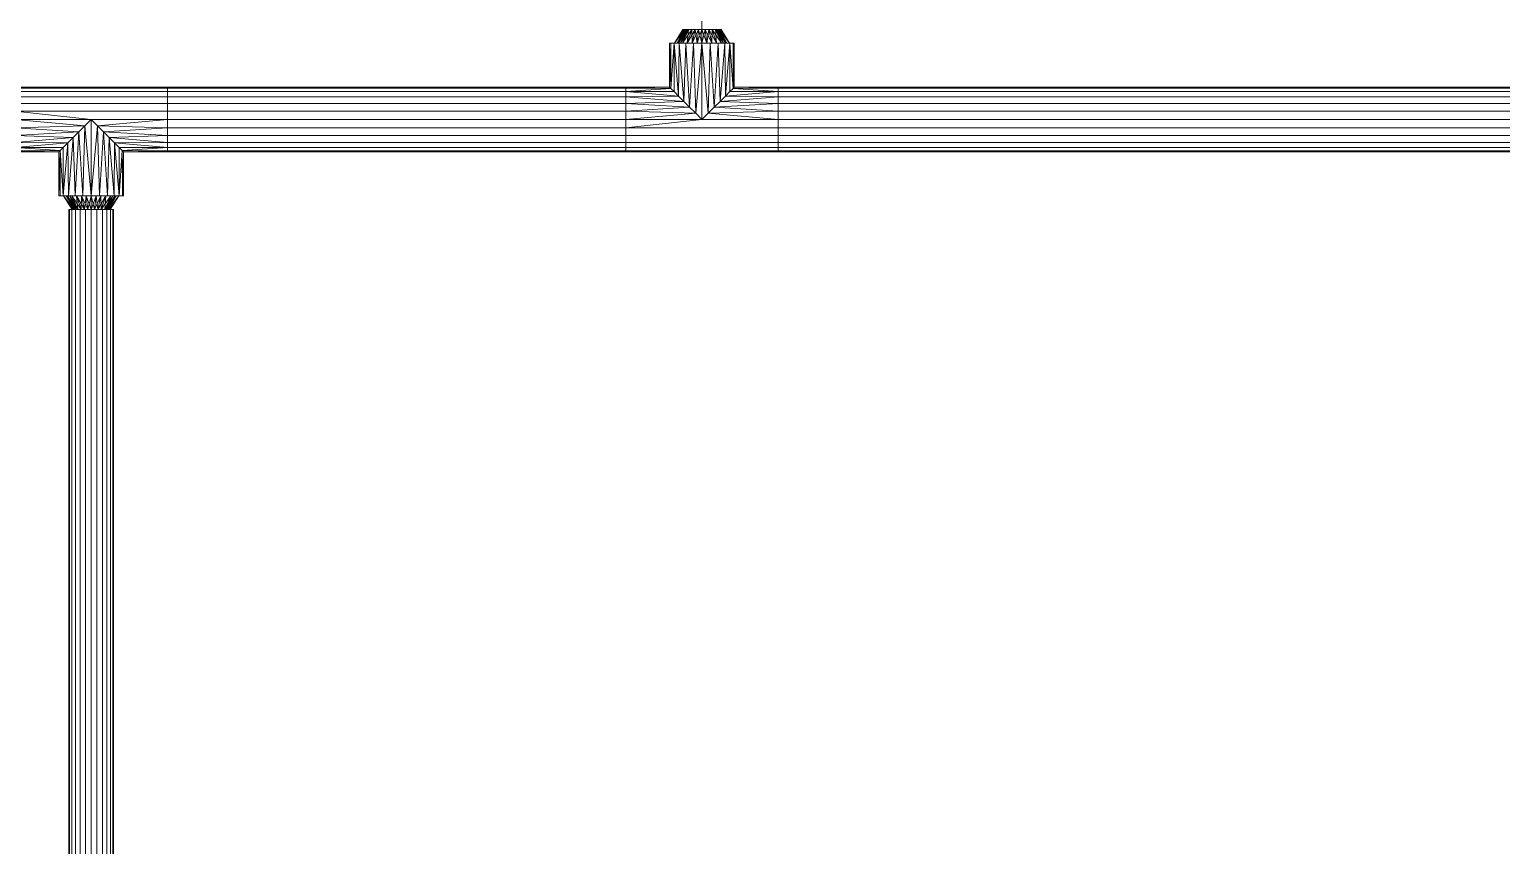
# Model space of a CAD drawing. Header units: inches. Extents: x -3326 to -59, y 8 to 1043.
# Drawn here: x -3154.24 to -3110.9, y 451.3 to 475.31 of the extents above; entities that cross this region are included whole.
import ezdxf

# ---------------------------------------------------------------- set-up
doc = ezdxf.new("R2010")
doc.units = ezdxf.units.IN
doc.header["$MEASUREMENT"] = 0
doc.layers.add('F-SPRN', color=10, linetype='Continuous', lineweight=9)
doc.layers.add('P-PIPE', color=10, linetype='Continuous', lineweight=9)

# ---------------------------------------------------------------- blocks, each defined once
blk = doc.blocks.new('Tee - Welded - Generic - Standard-1125979-05 - Fourth Level')
at = {"layer": 'P-PIPE'}
mesh = blk.add_polyface(dxfattribs=at)
corners = [(-2.244, -0.951), (-2.244, -0.918, 0.246), (-2.244, -0.823, 0.475), (-2.244, -0.672, 0.672), (-2.244, -0.475, 0.823), (-2.244, -0.246, 0.918), (-2.244, 0, 0.951), (-2.244, 0.246, 0.918), (-2.244, 0.475, 0.823), (-2.244, 0.672, 0.672), (-2.244, 0.823, 0.475), (-2.244, 0.918, 0.246), (-2.244, 0.951), (-2.244, 0.918, -0.246), (-2.244, 0.823, -0.475), (-2.244, 0.672, -0.672), (-2.244, 0.475, -0.823), (-2.244, 0.246, -0.918), (-2.244, 0, -0.951), (-2.244, -0.246, -0.918), (-2.244, -0.475, -0.823), (-2.244, -0.672, -0.672), (-2.244, -0.823, -0.475), (-2.244, -0.918, -0.246)]
mesh.append_faces([[corners[k] for k in face] for face in [(10, 0, 7, 9)]], dxfattribs={"vtx0": -1, "vtx1": -1, "vtx2": -1})
mesh.append_faces([[corners[k] for k in face] for face in [(13, 21, 0, 10)]], dxfattribs={"vtx0": -1, "vtx1": -1, "vtx2": -1, "vtx3": -1})
mesh.append_faces([[corners[k] for k in face] for face in [(13, 16, 20, 21), (5, 7, 0, 1)]], dxfattribs={"vtx0": -1, "vtx1": -1, "vtx3": -1})
mesh.append_faces([[corners[k] for k in face] for face in [(4, 5, 3)]], dxfattribs={"vtx1": -1})
mesh.append_faces([[corners[k] for k in face] for face in [(18, 19, 20), (22, 23, 0, 21), (7, 8, 9), (5, 6, 7)]], dxfattribs={"vtx2": -1})
mesh.append_faces([[corners[k] for k in face] for face in [(16, 17, 18, 20), (1, 2, 3, 5)]], dxfattribs={"vtx2": -1, "vtx3": -1})
mesh.append_faces([[corners[k] for k in face] for face in [(13, 14, 15, 16), (10, 11, 12, 13)]], dxfattribs={"vtx3": -1})
mesh = blk.add_polyface(dxfattribs=at)
corners = [(-2.244, 0.951), (-2.244, 0.918, 0.246), (-2.244, 0.823, 0.475), (-2.244, 0.672, 0.672), (-2.244, 0.475, 0.823), (-2.244, 0.246, 0.918), (-2.244, 0, 0.951), (-2.244, -0.246, 0.918), (-2.244, -0.475, 0.823), (-2.244, -0.672, 0.672), (-2.244, -0.823, 0.475), (-2.244, -0.918, 0.246), (-2.244, -0.951), (-0.951, -0.951), (-0.916, -0.916, 0.254), (-0.823, -0.823, 0.476), (-0.69, -0.69, 0.654), (-0.533, -0.533, 0.787), (-0.362, -0.362, 0.879), (-0.183, -0.183, 0.933), (0, 0, 0.951), (0.183, -0.183, 0.933), (0.362, -0.362, 0.879), (0.533, -0.533, 0.787), (0.69, -0.69, 0.654), (0.823, -0.823, 0.476), (0.916, -0.916, 0.254), (0.951, -0.951), (2.244, -0.951), (2.244, -0.918, 0.246), (2.244, -0.823, 0.475), (2.244, -0.672, 0.672), (2.244, -0.475, 0.823), (2.244, -0.246, 0.918), (2.244, 0, 0.951), (2.244, 0.246, 0.918), (2.244, 0.475, 0.823), (2.244, 0.672, 0.672), (2.244, 0.823, 0.475), (2.244, 0.918, 0.246), (2.244, 0.951)]
mesh.append_faces([[corners[k] for k in face] for face in [(13, 11, 12)]], dxfattribs={"vtx0": -1})
mesh.append_faces([[corners[k] for k in face] for face in [(27, 29, 26), (25, 30, 24), (11, 14, 10), (9, 17, 8), (16, 10, 15), (23, 32, 22), (21, 34, 20), (22, 33, 21), (33, 22, 32), (19, 7, 18), (7, 19, 6)]], dxfattribs={"vtx0": -1, "vtx1": -1})
mesh.append_faces([[corners[k] for k in face] for face in [(30, 25, 26), (24, 30, 31), (8, 17, 18), (21, 33, 34), (18, 7, 8), (20, 5, 6)]], dxfattribs={"vtx0": -1, "vtx2": -1})
mesh.append_faces([[corners[k] for k in face] for face in [(20, 34, 35, 5)]], dxfattribs={"vtx0": -1, "vtx2": -1, "vtx3": -1})
mesh.append_faces([[corners[k] for k in face] for face in [(28, 29, 27)]], dxfattribs={"vtx1": -1})
mesh.append_faces([[corners[k] for k in face] for face in [(29, 30, 26), (31, 32, 23), (23, 24, 31), (13, 14, 11), (14, 15, 10), (16, 17, 9), (9, 10, 16), (19, 20, 6)]], dxfattribs={"vtx1": -1, "vtx2": -1})
mesh.append_faces([[corners[k] for k in face] for face in [(38, 39, 1, 2), (36, 37, 3, 4), (37, 38, 2, 3), (35, 36, 4, 5)]], dxfattribs={"vtx1": -1, "vtx3": -1})
mesh.append_faces([[corners[k] for k in face] for face in [(39, 40, 0, 1)]], dxfattribs={"vtx3": -1})
mesh = blk.add_polyface(dxfattribs=at)
corners = [(-2.244, -0.951), (-2.244, -0.918, -0.246), (-2.244, -0.823, -0.475), (-2.244, -0.672, -0.672), (-2.244, -0.475, -0.823), (-2.244, -0.246, -0.918), (-2.244, 0, -0.951), (-2.244, 0.246, -0.918), (-2.244, 0.475, -0.823), (-2.244, 0.672, -0.672), (-2.244, 0.823, -0.475), (-2.244, 0.918, -0.246), (-2.244, 0.951), (2.244, 0.951), (2.244, 0.918, -0.246), (2.244, 0.823, -0.475), (2.244, 0.672, -0.672), (2.244, 0.475, -0.823), (2.244, 0.246, -0.918), (2.244, 0, -0.951), (2.244, -0.246, -0.918), (2.244, -0.475, -0.823), (2.244, -0.672, -0.672), (2.244, -0.823, -0.475), (2.244, -0.918, -0.246), (2.244, -0.951), (0.951, -0.951), (0.916, -0.916, -0.254), (0.823, -0.823, -0.476), (0.69, -0.69, -0.654), (0.533, -0.533, -0.787), (0.362, -0.362, -0.879), (0.183, -0.183, -0.933), (0, 0, -0.951), (-0.183, -0.183, -0.933), (-0.362, -0.362, -0.879), (-0.533, -0.533, -0.787), (-0.69, -0.69, -0.654), (-0.823, -0.823, -0.476), (-0.916, -0.916, -0.254), (-0.951, -0.951)]
mesh.append_faces([[corners[k] for k in face] for face in [(1, 40, 0)]], dxfattribs={"vtx0": -1})
mesh.append_faces([[corners[k] for k in face] for face in [(33, 19, 32), (6, 34, 5), (32, 20, 31), (24, 27, 23), (27, 24, 26), (36, 4, 35), (3, 37, 2), (38, 2, 37), (21, 31, 20)]], dxfattribs={"vtx0": -1, "vtx1": -1})
mesh.append_faces([[corners[k] for k in face] for face in [(35, 4, 5), (6, 33, 34), (23, 28, 29), (29, 22, 23), (21, 30, 31), (23, 27, 28), (36, 3, 4), (3, 36, 37), (39, 1, 2)]], dxfattribs={"vtx0": -1, "vtx2": -1})
mesh.append_faces([[corners[k] for k in face] for face in [(19, 20, 32), (34, 35, 5), (6, 7, 33), (21, 22, 30), (29, 30, 22), (39, 40, 1), (38, 39, 2)]], dxfattribs={"vtx1": -1, "vtx2": -1})
mesh.append_faces([[corners[k] for k in face] for face in [(18, 19, 33, 7)]], dxfattribs={"vtx1": -1, "vtx2": -1, "vtx3": -1})
mesh.append_faces([[corners[k] for k in face] for face in [(15, 16, 9, 10), (14, 15, 10, 11), (16, 17, 8, 9), (17, 18, 7, 8)]], dxfattribs={"vtx1": -1, "vtx3": -1})
mesh.append_faces([[corners[k] for k in face] for face in [(12, 13, 14, 11), (24, 25, 26)]], dxfattribs={"vtx2": -1})
mesh = blk.add_polyface(dxfattribs=at)
corners = [(2.244, -0.951), (2.244, -0.918, -0.246), (2.244, -0.823, -0.475), (2.244, -0.672, -0.672), (2.244, -0.475, -0.823), (2.244, -0.246, -0.918), (2.244, 0, -0.951), (2.244, 0.246, -0.918), (2.244, 0.475, -0.823), (2.244, 0.672, -0.672), (2.244, 0.823, -0.475), (2.244, 0.918, -0.246), (2.244, 0.951), (2.244, 0.918, 0.246), (2.244, 0.823, 0.475), (2.244, 0.672, 0.672), (2.244, 0.475, 0.823), (2.244, 0.246, 0.918), (2.244, 0, 0.951), (2.244, -0.246, 0.918), (2.244, -0.475, 0.823), (2.244, -0.672, 0.672), (2.244, -0.823, 0.475), (2.244, -0.918, 0.246)]
mesh.append_faces([[corners[k] for k in face] for face in [(21, 19, 20)]], dxfattribs={"vtx0": -1})
mesh.append_faces([[corners[k] for k in face] for face in [(19, 23, 17, 18)]], dxfattribs={"vtx0": -1, "vtx1": -1})
mesh.append_faces([[corners[k] for k in face] for face in [(4, 8, 11, 3), (0, 3, 11, 23)]], dxfattribs={"vtx0": -1, "vtx1": -1, "vtx2": -1})
mesh.append_faces([[corners[k] for k in face] for face in [(11, 14, 17, 23)]], dxfattribs={"vtx0": -1, "vtx1": -1, "vtx2": -1, "vtx3": -1})
mesh.append_faces([[corners[k] for k in face] for face in [(9, 10, 11, 8), (4, 5, 6), (12, 13, 14, 11), (15, 16, 17, 14)]], dxfattribs={"vtx2": -1})
mesh.append_faces([[corners[k] for k in face] for face in [(6, 7, 8, 4), (21, 22, 23, 19)]], dxfattribs={"vtx2": -1, "vtx3": -1})
mesh.append_faces([[corners[k] for k in face] for face in [(0, 1, 2, 3)]], dxfattribs={"vtx3": -1})
mesh = blk.add_polyface(dxfattribs=at)
corners = [(-0.951, -2.244), (-0.918, -2.244, 0.246), (-0.823, -2.244, 0.475), (-0.672, -2.244, 0.672), (-0.475, -2.244, 0.823), (-0.246, -2.244, 0.918), (0, -2.244, 0.951), (0.246, -2.244, 0.918), (0.475, -2.244, 0.823), (0.672, -2.244, 0.672), (0.823, -2.244, 0.475), (0.918, -2.244, 0.246), (0.951, -2.244), (0.951, -0.951), (0.916, -0.916, 0.254), (0.823, -0.823, 0.476), (0.69, -0.69, 0.654), (0.533, -0.533, 0.787), (0.362, -0.362, 0.879), (0.183, -0.183, 0.933), (0, 0, 0.951), (-0.183, -0.183, 0.933), (-0.362, -0.362, 0.879), (-0.533, -0.533, 0.787), (-0.69, -0.69, 0.654), (-0.823, -0.823, 0.476), (-0.916, -0.916, 0.254), (-0.951, -0.951)]
mesh.append_faces([[corners[k] for k in face] for face in [(13, 11, 12)]], dxfattribs={"vtx0": -1})
mesh.append_faces([[corners[k] for k in face] for face in [(22, 5, 21), (24, 3, 23), (8, 18, 7), (17, 9, 16)]], dxfattribs={"vtx0": -1, "vtx1": -1})
mesh.append_faces([[corners[k] for k in face] for face in [(24, 2, 3), (26, 1, 2), (22, 4, 5), (6, 20, 21), (21, 5, 6), (19, 6, 7), (16, 9, 10), (17, 8, 9), (6, 19, 20)]], dxfattribs={"vtx0": -1, "vtx2": -1})
mesh.append_faces([[corners[k] for k in face] for face in [(26, 27, 1), (3, 4, 23), (25, 26, 2), (24, 25, 2), (22, 23, 4), (10, 11, 14), (18, 19, 7), (17, 18, 8), (13, 14, 11), (15, 16, 10), (14, 15, 10)]], dxfattribs={"vtx1": -1, "vtx2": -1})
mesh.append_faces([[corners[k] for k in face] for face in [(27, 0, 1)]], dxfattribs={"vtx2": -1})
mesh = blk.add_polyface(dxfattribs=at)
corners = [(0.951, -2.244), (0.918, -2.244, -0.246), (0.823, -2.244, -0.475), (0.672, -2.244, -0.672), (0.475, -2.244, -0.823), (0.246, -2.244, -0.918), (0, -2.244, -0.951), (-0.246, -2.244, -0.918), (-0.475, -2.244, -0.823), (-0.672, -2.244, -0.672), (-0.823, -2.244, -0.475), (-0.918, -2.244, -0.246), (-0.951, -2.244), (-0.951, -0.951), (-0.916, -0.916, -0.254), (-0.823, -0.823, -0.476), (-0.69, -0.69, -0.654), (-0.533, -0.533, -0.787), (-0.362, -0.362, -0.879), (-0.183, -0.183, -0.933), (0, 0, -0.951), (0.183, -0.183, -0.933), (0.362, -0.362, -0.879), (0.533, -0.533, -0.787), (0.69, -0.69, -0.654), (0.823, -0.823, -0.476), (0.916, -0.916, -0.254), (0.951, -0.951)]
mesh.append_faces([[corners[k] for k in face] for face in [(13, 11, 12)]], dxfattribs={"vtx0": -1})
mesh.append_faces([[corners[k] for k in face] for face in [(22, 5, 21), (24, 3, 23), (8, 18, 7), (17, 9, 16)]], dxfattribs={"vtx0": -1, "vtx1": -1})
mesh.append_faces([[corners[k] for k in face] for face in [(24, 2, 3), (26, 1, 2), (22, 4, 5), (6, 20, 21), (21, 5, 6), (19, 6, 7), (16, 9, 10), (17, 8, 9), (6, 19, 20)]], dxfattribs={"vtx0": -1, "vtx2": -1})
mesh.append_faces([[corners[k] for k in face] for face in [(0, 1, 27)]], dxfattribs={"vtx1": -1})
mesh.append_faces([[corners[k] for k in face] for face in [(26, 27, 1), (3, 4, 23), (25, 26, 2), (24, 25, 2), (22, 23, 4), (10, 11, 14), (18, 19, 7), (17, 18, 8), (13, 14, 11), (15, 16, 10), (14, 15, 10)]], dxfattribs={"vtx1": -1, "vtx2": -1})
mesh = blk.add_polyface(dxfattribs=at)
corners = [(-0.951, -2.244), (-0.918, -2.244, -0.246), (-0.823, -2.244, -0.475), (-0.672, -2.244, -0.672), (-0.475, -2.244, -0.823), (-0.246, -2.244, -0.918), (0, -2.244, -0.951), (0.246, -2.244, -0.918), (0.475, -2.244, -0.823), (0.672, -2.244, -0.672), (0.823, -2.244, -0.475), (0.918, -2.244, -0.246), (0.951, -2.244), (0.918, -2.244, 0.246), (0.823, -2.244, 0.475), (0.672, -2.244, 0.672), (0.475, -2.244, 0.823), (0.246, -2.244, 0.918), (0, -2.244, 0.951), (-0.246, -2.244, 0.918), (-0.475, -2.244, 0.823), (-0.672, -2.244, 0.672), (-0.823, -2.244, 0.475), (-0.918, -2.244, 0.246)]
mesh.append_faces([[corners[k] for k in face] for face in [(6, 4, 5), (21, 19, 20)]], dxfattribs={"vtx0": -1})
mesh.append_faces([[corners[k] for k in face] for face in [(23, 6, 11, 14), (23, 14, 17, 19)]], dxfattribs={"vtx0": -1, "vtx1": -1, "vtx2": -1, "vtx3": -1})
mesh.append_faces([[corners[k] for k in face] for face in [(6, 23, 3, 4)]], dxfattribs={"vtx0": -1, "vtx1": -1, "vtx3": -1})
mesh.append_faces([[corners[k] for k in face] for face in [(3, 23, 0)]], dxfattribs={"vtx0": -1, "vtx2": -1})
mesh.append_faces([[corners[k] for k in face] for face in [(16, 17, 14, 15)]], dxfattribs={"vtx1": -1})
mesh.append_faces([[corners[k] for k in face] for face in [(12, 13, 14, 11), (17, 18, 19)]], dxfattribs={"vtx2": -1})
mesh.append_faces([[corners[k] for k in face] for face in [(9, 10, 11, 6), (21, 22, 23, 19)]], dxfattribs={"vtx2": -1, "vtx3": -1})
mesh.append_faces([[corners[k] for k in face] for face in [(6, 7, 8, 9), (0, 1, 2, 3)]], dxfattribs={"vtx3": -1})
blk = doc.blocks.new('Transition - Generic - Plumbing-CW-1022941-05 - Fourth Level')
at = {"layer": 'P-PIPE'}
mesh = blk.add_polyface(dxfattribs=at)
corners = [(0, -0.813), (0, -0.575, 0.575), (0, 0, 0.813), (0, 0.575, 0.575), (0, 0.813), (0, 0.575, -0.575), (0, 0, -0.813), (0, -0.575, -0.575)]
mesh.append_faces([[corners[k] for k in face] for face in [(5, 3, 4)]], dxfattribs={"vtx0": -1})
mesh.append_faces([[corners[k] for k in face] for face in [(0, 3, 5, 6)]], dxfattribs={"vtx0": -1, "vtx1": -1, "vtx3": -1})
mesh.append_faces([[corners[k] for k in face] for face in [(2, 3, 0, 1), (7, 0, 6)]], dxfattribs={"vtx1": -1})
mesh = blk.add_polyface(dxfattribs=at)
corners = [(0, -0.813), (0, -0.575, -0.575), (0, 0, -0.813), (0, 0.575, -0.575), (0, 0.813), (0.406, 0.562), (0.406, 0.398, -0.398), (0.406, 0, -0.562), (0.406, -0.398, -0.398), (0.406, -0.562), (0.406, 0.452, -0.266), (0, 0.694, -0.287), (0, 0.733, -0.192), (0, 0.287, -0.694), (0.406, 0.199, -0.48), (0.406, 0.099, -0.521), (0.406, -0.48, -0.199), (0, -0.694, -0.287), (0, -0.634, -0.431), (0.406, -0.199, -0.48), (0, -0.287, -0.694), (0, -0.144, -0.753), (0, 0.634, -0.431), (0.406, 0.507, -0.133), (0, 0.431, -0.634), (0.406, 0.298, -0.439), (0, 0.144, -0.753), (0, -0.733, -0.192), (0.406, -0.521, -0.099), (0.406, -0.439, -0.298), (0, -0.431, -0.634), (0.406, -0.298, -0.439), (0.406, -0.099, -0.521)]
mesh.append_faces([[corners[k] for k in face] for face in [(23, 4, 5)]], dxfattribs={"vtx0": -1})
mesh.append_faces([[corners[k] for k in face] for face in [(4, 23, 12), (14, 24, 25), (6, 22, 10), (13, 15, 26), (29, 1, 8), (16, 18, 29), (1, 29, 18), (19, 21, 32), (7, 26, 15), (2, 32, 21), (22, 6, 3), (10, 11, 23), (3, 25, 24), (15, 13, 14), (18, 16, 17), (20, 31, 30), (21, 19, 20)]], dxfattribs={"vtx0": -1, "vtx1": -1})
mesh.append_faces([[corners[k] for k in face] for face in [(14, 13, 24), (7, 2, 26), (3, 6, 25), (23, 11, 12), (2, 7, 32), (27, 16, 28), (8, 1, 30)]], dxfattribs={"vtx0": -1, "vtx2": -1})
mesh.append_faces([[corners[k] for k in face] for face in [(9, 0, 28)]], dxfattribs={"vtx1": -1})
mesh.append_faces([[corners[k] for k in face] for face in [(27, 17, 16), (19, 31, 20), (31, 8, 30), (22, 11, 10), (0, 27, 28)]], dxfattribs={"vtx1": -1, "vtx2": -1})
mesh = blk.add_polyface(dxfattribs=at)
corners = [(0, 0.813), (0, 0.575, 0.575), (0, 0, 0.813), (0, -0.575, 0.575), (0, -0.813), (0.406, -0.562), (0.406, -0.398, 0.398), (0.406, 0, 0.562), (0.406, 0.398, 0.398), (0.406, 0.562), (0.406, -0.452, 0.266), (0, -0.694, 0.287), (0, -0.733, 0.192), (0, -0.287, 0.694), (0.406, -0.199, 0.48), (0.406, -0.099, 0.521), (0.406, 0.48, 0.199), (0, 0.694, 0.287), (0, 0.634, 0.431), (0.406, 0.199, 0.48), (0, 0.287, 0.694), (0, 0.144, 0.753), (0, -0.634, 0.431), (0.406, -0.507, 0.133), (0, -0.431, 0.634), (0.406, -0.298, 0.439), (0, -0.144, 0.753), (0, 0.733, 0.192), (0.406, 0.521, 0.099), (0.406, 0.439, 0.298), (0, 0.431, 0.634), (0.406, 0.298, 0.439), (0.406, 0.099, 0.521)]
mesh.append_faces([[corners[k] for k in face] for face in [(23, 4, 5)]], dxfattribs={"vtx0": -1})
mesh.append_faces([[corners[k] for k in face] for face in [(4, 23, 12), (14, 24, 25), (6, 22, 10), (13, 15, 26), (29, 1, 8), (16, 18, 29), (1, 29, 18), (19, 21, 32), (7, 26, 15), (2, 32, 21), (22, 6, 3), (10, 11, 23), (3, 25, 24), (15, 13, 14), (18, 16, 17), (20, 31, 30), (21, 19, 20)]], dxfattribs={"vtx0": -1, "vtx1": -1})
mesh.append_faces([[corners[k] for k in face] for face in [(14, 13, 24), (7, 2, 26), (3, 6, 25), (23, 11, 12), (2, 7, 32), (27, 16, 28), (8, 1, 30)]], dxfattribs={"vtx0": -1, "vtx2": -1})
mesh.append_faces([[corners[k] for k in face] for face in [(9, 0, 28)]], dxfattribs={"vtx1": -1})
mesh.append_faces([[corners[k] for k in face] for face in [(27, 17, 16), (19, 31, 20), (31, 8, 30), (22, 11, 10), (0, 27, 28)]], dxfattribs={"vtx1": -1, "vtx2": -1})
mesh = blk.add_polyface(dxfattribs=at)
corners = [(0.406, -0.562), (0.406, -0.398, -0.398), (0.406, 0, -0.562), (0.406, 0.398, -0.398), (0.406, 0.562), (0.406, 0.398, 0.398), (0.406, 0, 0.562), (0.406, -0.398, 0.398)]
mesh.append_faces([[corners[k] for k in face] for face in [(4, 7, 1, 2)]], dxfattribs={"vtx0": -1, "vtx1": -1, "vtx3": -1})
mesh.append_faces([[corners[k] for k in face] for face in [(3, 4, 2)]], dxfattribs={"vtx1": -1})
mesh.append_faces([[corners[k] for k in face] for face in [(5, 6, 7, 4), (7, 0, 1)]], dxfattribs={"vtx2": -1})

msp = doc.modelspace()

# ---------------------------------------------------------------- linework, layer by layer
at = {"layer": 'F-SPRN', "color": 1}
for p, q in [((-3134.44, 532.505, 964), (-3134.44, 475.314, 964)), ((-3134.44, 532.505, 964), (-3134.44, 475.314, 964)), ((-3134.44, 474.908, 964), (-3134.44, 475.314, 964)), ((-3134.44, 474.908, 964), (-3134.44, 472.664, 964)), ((-3154.665, 472.664, 964), (-3150.177, 472.664, 964)), ((-3152.421, 470.42, 964), (-3152.421, 472.664, 964)), ((-3136.684, 472.664, 964), (-3150.177, 472.664, 964)), ((-3136.684, 472.664, 964), (-3150.177, 472.664, 964)), ((-3136.684, 472.664, 964), (-3132.195, 472.664, 964)), ((-3072.646, 472.664, 964), (-3132.195, 472.664, 964)), ((-3072.646, 472.664, 964), (-3132.195, 472.664, 964)), ((-3152.421, 470.42, 964), (-3152.421, 470.014, 964)), ((-3152.421, 430.275, 964), (-3152.421, 470.014, 964)), ((-3152.421, 430.275, 964), (-3152.421, 470.014, 964))]:
    msp.add_line(p, q, dxfattribs=at)

# ---------------------------------------------------------------- block references
for p, rotation in [((-3134.44, 474.908, 964), 90), ((-3152.421, 470.42, 964), 270)]:
    msp.add_blockref('Transition - Generic - Plumbing-CW-1022941-05 - Fourth Level', p, dxfattribs=dict(at, rotation=rotation))
at = {"layer": 'F-SPRN', "color": 1, "extrusion": (0, 0, -1), "rotation": 180}
msp.add_blockref('Tee - Welded - Generic - Standard-1125979-05 - Fourth Level', (3134.44, 472.664, -964), dxfattribs=at)
at = {"layer": 'F-SPRN', "color": 1}
msp.add_blockref('Tee - Welded - Generic - Standard-1125979-05 - Fourth Level', (-3152.421, 472.664, 964), dxfattribs=at)

# ---------------------------------------------------------------- meshes
mesh = msp.add_polyface(dxfattribs=at)
corners = [(-3150.177, 473.614, 964), (-3150.177, 473.582, 963.754), (-3150.177, 473.487, 963.525), (-3150.177, 473.336, 963.328), (-3150.177, 473.139, 963.177), (-3150.177, 472.91, 963.082), (-3150.177, 472.664, 963.05), (-3150.177, 472.418, 963.082), (-3150.177, 472.189, 963.177), (-3150.177, 471.992, 963.328), (-3150.177, 471.841, 963.525), (-3150.177, 471.746, 963.754), (-3150.177, 471.714, 964), (-3150.177, 471.746, 964.246), (-3150.177, 471.841, 964.475), (-3150.177, 471.992, 964.672), (-3150.177, 472.189, 964.823), (-3150.177, 472.418, 964.918), (-3150.177, 472.664, 964.95), (-3150.177, 472.91, 964.918), (-3150.177, 473.139, 964.823), (-3150.177, 473.336, 964.672), (-3150.177, 473.487, 964.475), (-3150.177, 473.582, 964.246)]
mesh.append_faces([[corners[k] for k in face] for face in [(11, 9, 10)]], dxfattribs={"vtx0": -1, "color": 1})
mesh.append_faces([[corners[k] for k in face] for face in [(1, 4, 23, 0)]], dxfattribs={"vtx0": -1, "vtx1": -1, "color": 1})
mesh.append_faces([[corners[k] for k in face] for face in [(4, 20, 23), (8, 13, 16)]], dxfattribs={"vtx0": -1, "vtx1": -1, "vtx2": -1, "color": 1})
mesh.append_faces([[corners[k] for k in face] for face in [(16, 19, 20, 8)]], dxfattribs={"vtx0": -1, "vtx2": -1, "vtx3": -1, "color": 1})
mesh.append_faces([[corners[k] for k in face] for face in [(12, 13, 11)]], dxfattribs={"vtx1": -1, "color": 1})
mesh.append_faces([[corners[k] for k in face] for face in [(4, 5, 8, 20), (8, 9, 11, 13)]], dxfattribs={"vtx1": -1, "vtx2": -1, "vtx3": -1, "color": 1})
mesh.append_faces([[corners[k] for k in face] for face in [(21, 22, 23, 20), (17, 18, 19, 16)]], dxfattribs={"vtx2": -1, "color": 1})
mesh.append_faces([[corners[k] for k in face] for face in [(1, 2, 3, 4), (5, 6, 7, 8), (13, 14, 15, 16)]], dxfattribs={"vtx3": -1, "color": 1})
mesh = msp.add_polyface(dxfattribs=at)
corners = [(-3136.683, 472.664, 964.95), (-3136.683, 472.91, 964.918), (-3136.683, 473.139, 964.823), (-3136.683, 473.336, 964.672), (-3136.683, 473.487, 964.475), (-3136.683, 473.582, 964.246), (-3136.683, 473.614, 964), (-3150.177, 473.614, 964), (-3150.177, 473.582, 964.246), (-3150.177, 473.487, 964.475), (-3150.177, 473.336, 964.672), (-3150.177, 473.139, 964.823), (-3150.177, 472.91, 964.918), (-3150.177, 472.664, 964.95)]
mesh.append_faces([[corners[k] for k in face] for face in [(8, 9, 4, 5), (3, 4, 9, 10), (11, 12, 1, 2), (2, 3, 10, 11)]], dxfattribs={"vtx1": -1, "vtx3": -1, "color": 1})
mesh.append_faces([[corners[k] for k in face] for face in [(6, 7, 8, 5)]], dxfattribs={"vtx2": -1, "color": 1})
mesh.append_faces([[corners[k] for k in face] for face in [(12, 13, 0, 1)]], dxfattribs={"vtx3": -1, "color": 1})
mesh = msp.add_polyface(dxfattribs=at)
corners = [(-3136.683, 473.614, 964), (-3136.683, 473.582, 963.754), (-3136.683, 473.487, 963.525), (-3136.683, 473.336, 963.328), (-3136.683, 473.139, 963.177), (-3136.683, 472.91, 963.082), (-3136.683, 472.664, 963.05), (-3150.177, 472.664, 963.05), (-3150.177, 472.91, 963.082), (-3150.177, 473.139, 963.177), (-3150.177, 473.336, 963.328), (-3150.177, 473.487, 963.525), (-3150.177, 473.582, 963.754), (-3150.177, 473.614, 964)]
mesh.append_faces([[corners[k] for k in face] for face in [(7, 8, 5, 6)]], dxfattribs={"vtx1": -1, "color": 1})
mesh.append_faces([[corners[k] for k in face] for face in [(8, 9, 4, 5), (3, 4, 9, 10), (11, 12, 1, 2), (2, 3, 10, 11)]], dxfattribs={"vtx1": -1, "vtx3": -1, "color": 1})
mesh.append_faces([[corners[k] for k in face] for face in [(12, 13, 0, 1)]], dxfattribs={"vtx3": -1, "color": 1})
mesh = msp.add_polyface(dxfattribs=at)
corners = [(-3136.683, 473.614, 964), (-3136.683, 473.582, 964.246), (-3136.683, 473.487, 964.475), (-3136.683, 473.336, 964.672), (-3136.683, 473.139, 964.823), (-3136.683, 472.91, 964.918), (-3136.683, 472.664, 964.95), (-3136.683, 472.418, 964.918), (-3136.683, 472.189, 964.823), (-3136.683, 471.992, 964.672), (-3136.683, 471.841, 964.475), (-3136.683, 471.746, 964.246), (-3136.683, 471.714, 964), (-3136.683, 471.746, 963.754), (-3136.683, 471.841, 963.525), (-3136.683, 471.992, 963.328), (-3136.683, 472.189, 963.177), (-3136.683, 472.418, 963.082), (-3136.683, 472.664, 963.05), (-3136.683, 472.91, 963.082), (-3136.683, 473.139, 963.177), (-3136.683, 473.336, 963.328), (-3136.683, 473.487, 963.525), (-3136.683, 473.582, 963.754)]
mesh.append_faces([[corners[k] for k in face] for face in [(13, 11, 12)]], dxfattribs={"vtx0": -1, "color": 1})
mesh.append_faces([[corners[k] for k in face] for face in [(1, 20, 23, 0)]], dxfattribs={"vtx0": -1, "vtx1": -1, "color": 1})
mesh.append_faces([[corners[k] for k in face] for face in [(1, 4, 20), (8, 11, 16)]], dxfattribs={"vtx0": -1, "vtx1": -1, "vtx2": -1, "color": 1})
mesh.append_faces([[corners[k] for k in face] for face in [(16, 19, 20, 4), (13, 15, 16, 11)]], dxfattribs={"vtx0": -1, "vtx2": -1, "vtx3": -1, "color": 1})
mesh.append_faces([[corners[k] for k in face] for face in [(14, 15, 13)]], dxfattribs={"vtx1": -1, "color": 1})
mesh.append_faces([[corners[k] for k in face] for face in [(4, 5, 8, 16)]], dxfattribs={"vtx1": -1, "vtx2": -1, "vtx3": -1, "color": 1})
mesh.append_faces([[corners[k] for k in face] for face in [(21, 22, 23, 20), (17, 18, 19, 16), (9, 10, 11, 8)]], dxfattribs={"vtx2": -1, "color": 1})
mesh.append_faces([[corners[k] for k in face] for face in [(1, 2, 3, 4), (5, 6, 7, 8)]], dxfattribs={"vtx3": -1, "color": 1})
mesh = msp.add_polyface(dxfattribs=at)
corners = [(-3132.196, 473.614, 964), (-3132.196, 473.582, 963.754), (-3132.196, 473.487, 963.525), (-3132.196, 473.336, 963.328), (-3132.196, 473.139, 963.177), (-3132.196, 472.91, 963.082), (-3132.196, 472.664, 963.05), (-3132.196, 472.418, 963.082), (-3132.196, 472.189, 963.177), (-3132.196, 471.992, 963.328), (-3132.196, 471.841, 963.525), (-3132.196, 471.746, 963.754), (-3132.196, 471.714, 964), (-3132.196, 471.746, 964.246), (-3132.196, 471.841, 964.475), (-3132.196, 471.992, 964.672), (-3132.196, 472.189, 964.823), (-3132.196, 472.418, 964.918), (-3132.196, 472.664, 964.95), (-3132.196, 472.91, 964.918), (-3132.196, 473.139, 964.823), (-3132.196, 473.336, 964.672), (-3132.196, 473.487, 964.475), (-3132.196, 473.582, 964.246)]
mesh.append_faces([[corners[k] for k in face] for face in [(11, 9, 10)]], dxfattribs={"vtx0": -1, "color": 1})
mesh.append_faces([[corners[k] for k in face] for face in [(1, 4, 23, 0)]], dxfattribs={"vtx0": -1, "vtx1": -1, "color": 1})
mesh.append_faces([[corners[k] for k in face] for face in [(4, 20, 23), (8, 13, 16)]], dxfattribs={"vtx0": -1, "vtx1": -1, "vtx2": -1, "color": 1})
mesh.append_faces([[corners[k] for k in face] for face in [(16, 19, 20, 8)]], dxfattribs={"vtx0": -1, "vtx2": -1, "vtx3": -1, "color": 1})
mesh.append_faces([[corners[k] for k in face] for face in [(12, 13, 11)]], dxfattribs={"vtx1": -1, "color": 1})
mesh.append_faces([[corners[k] for k in face] for face in [(4, 5, 8, 20), (8, 9, 11, 13)]], dxfattribs={"vtx1": -1, "vtx2": -1, "vtx3": -1, "color": 1})
mesh.append_faces([[corners[k] for k in face] for face in [(21, 22, 23, 20), (17, 18, 19, 16)]], dxfattribs={"vtx2": -1, "color": 1})
mesh.append_faces([[corners[k] for k in face] for face in [(1, 2, 3, 4), (5, 6, 7, 8), (13, 14, 15, 16)]], dxfattribs={"vtx3": -1, "color": 1})
mesh = msp.add_polyface(dxfattribs=at)
corners = [(-3072.646, 472.664, 964.95), (-3072.646, 472.91, 964.918), (-3072.646, 473.139, 964.823), (-3072.646, 473.336, 964.672), (-3072.646, 473.487, 964.475), (-3072.646, 473.582, 964.246), (-3072.646, 473.614, 964), (-3132.196, 473.614, 964), (-3132.196, 473.582, 964.246), (-3132.196, 473.487, 964.475), (-3132.196, 473.336, 964.672), (-3132.196, 473.139, 964.823), (-3132.196, 472.91, 964.918), (-3132.196, 472.664, 964.95)]
mesh.append_faces([[corners[k] for k in face] for face in [(8, 9, 4, 5), (3, 4, 9, 10), (11, 12, 1, 2), (2, 3, 10, 11)]], dxfattribs={"vtx1": -1, "vtx3": -1, "color": 1})
mesh.append_faces([[corners[k] for k in face] for face in [(6, 7, 8, 5)]], dxfattribs={"vtx2": -1, "color": 1})
mesh.append_faces([[corners[k] for k in face] for face in [(12, 13, 0, 1)]], dxfattribs={"vtx3": -1, "color": 1})
mesh = msp.add_polyface(dxfattribs=at)
corners = [(-3072.646, 473.614, 964), (-3072.646, 473.582, 963.754), (-3072.646, 473.487, 963.525), (-3072.646, 473.336, 963.328), (-3072.646, 473.139, 963.177), (-3072.646, 472.91, 963.082), (-3072.646, 472.664, 963.05), (-3132.196, 472.664, 963.05), (-3132.196, 472.91, 963.082), (-3132.196, 473.139, 963.177), (-3132.196, 473.336, 963.328), (-3132.196, 473.487, 963.525), (-3132.196, 473.582, 963.754), (-3132.196, 473.614, 964)]
mesh.append_faces([[corners[k] for k in face] for face in [(7, 8, 5, 6)]], dxfattribs={"vtx1": -1, "color": 1})
mesh.append_faces([[corners[k] for k in face] for face in [(8, 9, 4, 5), (3, 4, 9, 10), (11, 12, 1, 2), (2, 3, 10, 11)]], dxfattribs={"vtx1": -1, "vtx3": -1, "color": 1})
mesh.append_faces([[corners[k] for k in face] for face in [(12, 13, 0, 1)]], dxfattribs={"vtx3": -1, "color": 1})
mesh = msp.add_polyface(dxfattribs=at)
corners = [(-3136.683, 471.714, 964), (-3136.683, 471.746, 964.246), (-3136.683, 471.841, 964.475), (-3136.683, 471.992, 964.672), (-3136.683, 472.189, 964.823), (-3136.683, 472.418, 964.918), (-3136.683, 472.664, 964.95), (-3150.177, 472.664, 964.95), (-3150.177, 472.418, 964.918), (-3150.177, 472.189, 964.823), (-3150.177, 471.992, 964.672), (-3150.177, 471.841, 964.475), (-3150.177, 471.746, 964.246), (-3150.177, 471.714, 964)]
mesh.append_faces([[corners[k] for k in face] for face in [(7, 8, 5, 6)]], dxfattribs={"vtx1": -1, "color": 1})
mesh.append_faces([[corners[k] for k in face] for face in [(8, 9, 4, 5), (3, 4, 9, 10), (11, 12, 1, 2), (2, 3, 10, 11)]], dxfattribs={"vtx1": -1, "vtx3": -1, "color": 1})
mesh.append_faces([[corners[k] for k in face] for face in [(12, 13, 0, 1)]], dxfattribs={"vtx3": -1, "color": 1})
mesh = msp.add_polyface(dxfattribs=at)
corners = [(-3136.683, 472.664, 963.05), (-3136.683, 472.418, 963.082), (-3136.683, 472.189, 963.177), (-3136.683, 471.992, 963.328), (-3136.683, 471.841, 963.525), (-3136.683, 471.746, 963.754), (-3136.683, 471.714, 964), (-3150.177, 471.714, 964), (-3150.177, 471.746, 963.754), (-3150.177, 471.841, 963.525), (-3150.177, 471.992, 963.328), (-3150.177, 472.189, 963.177), (-3150.177, 472.418, 963.082), (-3150.177, 472.664, 963.05)]
mesh.append_faces([[corners[k] for k in face] for face in [(7, 8, 5, 6)]], dxfattribs={"vtx1": -1, "color": 1})
mesh.append_faces([[corners[k] for k in face] for face in [(8, 9, 4, 5), (3, 4, 9, 10), (11, 12, 1, 2), (2, 3, 10, 11)]], dxfattribs={"vtx1": -1, "vtx3": -1, "color": 1})
mesh.append_faces([[corners[k] for k in face] for face in [(12, 13, 0, 1)]], dxfattribs={"vtx3": -1, "color": 1})
mesh = msp.add_polyface(dxfattribs=at)
corners = [(-3072.646, 471.714, 964), (-3072.646, 471.746, 964.246), (-3072.646, 471.841, 964.475), (-3072.646, 471.992, 964.672), (-3072.646, 472.189, 964.823), (-3072.646, 472.418, 964.918), (-3072.646, 472.664, 964.95), (-3132.196, 472.664, 964.95), (-3132.196, 472.418, 964.918), (-3132.196, 472.189, 964.823), (-3132.196, 471.992, 964.672), (-3132.196, 471.841, 964.475), (-3132.196, 471.746, 964.246), (-3132.196, 471.714, 964)]
mesh.append_faces([[corners[k] for k in face] for face in [(7, 8, 5, 6)]], dxfattribs={"vtx1": -1, "color": 1})
mesh.append_faces([[corners[k] for k in face] for face in [(8, 9, 4, 5), (3, 4, 9, 10), (11, 12, 1, 2), (2, 3, 10, 11)]], dxfattribs={"vtx1": -1, "vtx3": -1, "color": 1})
mesh.append_faces([[corners[k] for k in face] for face in [(12, 13, 0, 1)]], dxfattribs={"vtx3": -1, "color": 1})
mesh = msp.add_polyface(dxfattribs=at)
corners = [(-3072.646, 472.664, 963.05), (-3072.646, 472.418, 963.082), (-3072.646, 472.189, 963.177), (-3072.646, 471.992, 963.328), (-3072.646, 471.841, 963.525), (-3072.646, 471.746, 963.754), (-3072.646, 471.714, 964), (-3132.196, 471.714, 964), (-3132.196, 471.746, 963.754), (-3132.196, 471.841, 963.525), (-3132.196, 471.992, 963.328), (-3132.196, 472.189, 963.177), (-3132.196, 472.418, 963.082), (-3132.196, 472.664, 963.05)]
mesh.append_faces([[corners[k] for k in face] for face in [(7, 8, 5, 6)]], dxfattribs={"vtx1": -1, "color": 1})
mesh.append_faces([[corners[k] for k in face] for face in [(8, 9, 4, 5), (3, 4, 9, 10), (11, 12, 1, 2), (2, 3, 10, 11)]], dxfattribs={"vtx1": -1, "vtx3": -1, "color": 1})
mesh.append_faces([[corners[k] for k in face] for face in [(12, 13, 0, 1)]], dxfattribs={"vtx3": -1, "color": 1})
mesh = msp.add_polyface(dxfattribs=at)
corners = [(-3151.763, 470.014, 964), (-3151.786, 470.014, 963.83), (-3151.852, 470.014, 963.671), (-3151.956, 470.014, 963.535), (-3152.092, 470.014, 963.431), (-3152.251, 470.014, 963.365), (-3152.421, 470.014, 963.342), (-3152.591, 470.014, 963.365), (-3152.75, 470.014, 963.431), (-3152.886, 470.014, 963.535), (-3152.99, 470.014, 963.671), (-3153.056, 470.014, 963.83), (-3153.078, 470.014, 964), (-3153.056, 470.014, 964.17), (-3152.99, 470.014, 964.329), (-3152.886, 470.014, 964.465), (-3152.75, 470.014, 964.569), (-3152.591, 470.014, 964.635), (-3152.421, 470.014, 964.657), (-3152.251, 470.014, 964.635), (-3152.092, 470.014, 964.569), (-3151.956, 470.014, 964.465), (-3151.852, 470.014, 964.329), (-3151.786, 470.014, 964.17)]
mesh.append_faces([[corners[k] for k in face] for face in [(11, 8, 9, 10), (16, 13, 14, 15)]], dxfattribs={"vtx0": -1, "color": 1})
mesh.append_faces([[corners[k] for k in face] for face in [(11, 13, 1, 6), (23, 13, 18, 20)]], dxfattribs={"vtx0": -1, "vtx1": -1, "vtx2": -1, "vtx3": -1, "color": 1})
mesh.append_faces([[corners[k] for k in face] for face in [(19, 20, 18)]], dxfattribs={"vtx1": -1, "color": 1})
mesh.append_faces([[corners[k] for k in face] for face in [(11, 12, 13), (21, 22, 23, 20)]], dxfattribs={"vtx2": -1, "color": 1})
mesh.append_faces([[corners[k] for k in face] for face in [(6, 7, 8, 11), (4, 5, 6, 1), (16, 17, 18, 13), (23, 0, 1, 13)]], dxfattribs={"vtx2": -1, "vtx3": -1, "color": 1})
mesh.append_faces([[corners[k] for k in face] for face in [(1, 2, 3, 4)]], dxfattribs={"vtx3": -1, "color": 1})
mesh = msp.add_polyface(dxfattribs=at)
corners = [(-3153.078, 430.275, 964), (-3153.056, 430.275, 964.17), (-3152.99, 430.275, 964.329), (-3152.886, 430.275, 964.465), (-3152.75, 430.275, 964.569), (-3152.591, 430.275, 964.635), (-3152.421, 430.275, 964.657), (-3152.421, 470.014, 964.657), (-3152.591, 470.014, 964.635), (-3152.75, 470.014, 964.569), (-3152.886, 470.014, 964.465), (-3152.99, 470.014, 964.329), (-3153.056, 470.014, 964.17), (-3153.078, 470.014, 964)]
mesh.append_faces([[corners[k] for k in face] for face in [(7, 8, 5, 6)]], dxfattribs={"vtx1": -1, "color": 1})
mesh.append_faces([[corners[k] for k in face] for face in [(8, 9, 4, 5), (3, 4, 9, 10), (11, 12, 1, 2), (2, 3, 10, 11)]], dxfattribs={"vtx1": -1, "vtx3": -1, "color": 1})
mesh.append_faces([[corners[k] for k in face] for face in [(12, 13, 0, 1)]], dxfattribs={"vtx3": -1, "color": 1})
mesh = msp.add_polyface(dxfattribs=at)
corners = [(-3152.421, 430.275, 963.342), (-3152.591, 430.275, 963.365), (-3152.75, 430.275, 963.431), (-3152.886, 430.275, 963.535), (-3152.99, 430.275, 963.671), (-3153.056, 430.275, 963.83), (-3153.078, 430.275, 964), (-3153.078, 470.014, 964), (-3153.056, 470.014, 963.83), (-3152.99, 470.014, 963.671), (-3152.886, 470.014, 963.535), (-3152.75, 470.014, 963.431), (-3152.591, 470.014, 963.365), (-3152.421, 470.014, 963.342)]
mesh.append_faces([[corners[k] for k in face] for face in [(7, 8, 5, 6)]], dxfattribs={"vtx1": -1, "color": 1})
mesh.append_faces([[corners[k] for k in face] for face in [(8, 9, 4, 5), (3, 4, 9, 10), (11, 12, 1, 2), (2, 3, 10, 11)]], dxfattribs={"vtx1": -1, "vtx3": -1, "color": 1})
mesh.append_faces([[corners[k] for k in face] for face in [(12, 13, 0, 1)]], dxfattribs={"vtx3": -1, "color": 1})
mesh = msp.add_polyface(dxfattribs=at)
corners = [(-3152.421, 430.275, 964.657), (-3152.251, 430.275, 964.635), (-3152.092, 430.275, 964.569), (-3151.956, 430.275, 964.465), (-3151.852, 430.275, 964.329), (-3151.786, 430.275, 964.17), (-3151.763, 430.275, 964), (-3151.763, 470.014, 964), (-3151.786, 470.014, 964.17), (-3151.852, 470.014, 964.329), (-3151.956, 470.014, 964.465), (-3152.092, 470.014, 964.569), (-3152.251, 470.014, 964.635), (-3152.421, 470.014, 964.657)]
mesh.append_faces([[corners[k] for k in face] for face in [(8, 9, 4, 5), (3, 4, 9, 10), (11, 12, 1, 2), (2, 3, 10, 11)]], dxfattribs={"vtx1": -1, "vtx3": -1, "color": 1})
mesh.append_faces([[corners[k] for k in face] for face in [(6, 7, 8, 5)]], dxfattribs={"vtx2": -1, "color": 1})
mesh.append_faces([[corners[k] for k in face] for face in [(12, 13, 0, 1)]], dxfattribs={"vtx3": -1, "color": 1})
mesh = msp.add_polyface(dxfattribs=at)
corners = [(-3151.763, 430.275, 964), (-3151.786, 430.275, 963.83), (-3151.852, 430.275, 963.671), (-3151.956, 430.275, 963.535), (-3152.092, 430.275, 963.431), (-3152.251, 430.275, 963.365), (-3152.421, 430.275, 963.342), (-3152.421, 470.014, 963.342), (-3152.251, 470.014, 963.365), (-3152.092, 470.014, 963.431), (-3151.956, 470.014, 963.535), (-3151.852, 470.014, 963.671), (-3151.786, 470.014, 963.83), (-3151.763, 470.014, 964)]
mesh.append_faces([[corners[k] for k in face] for face in [(8, 9, 4, 5), (3, 4, 9, 10), (11, 12, 1, 2), (2, 3, 10, 11)]], dxfattribs={"vtx1": -1, "vtx3": -1, "color": 1})
mesh.append_faces([[corners[k] for k in face] for face in [(5, 6, 7, 8), (12, 13, 0, 1)]], dxfattribs={"vtx3": -1, "color": 1})

doc.saveas('drawing.dxf')
